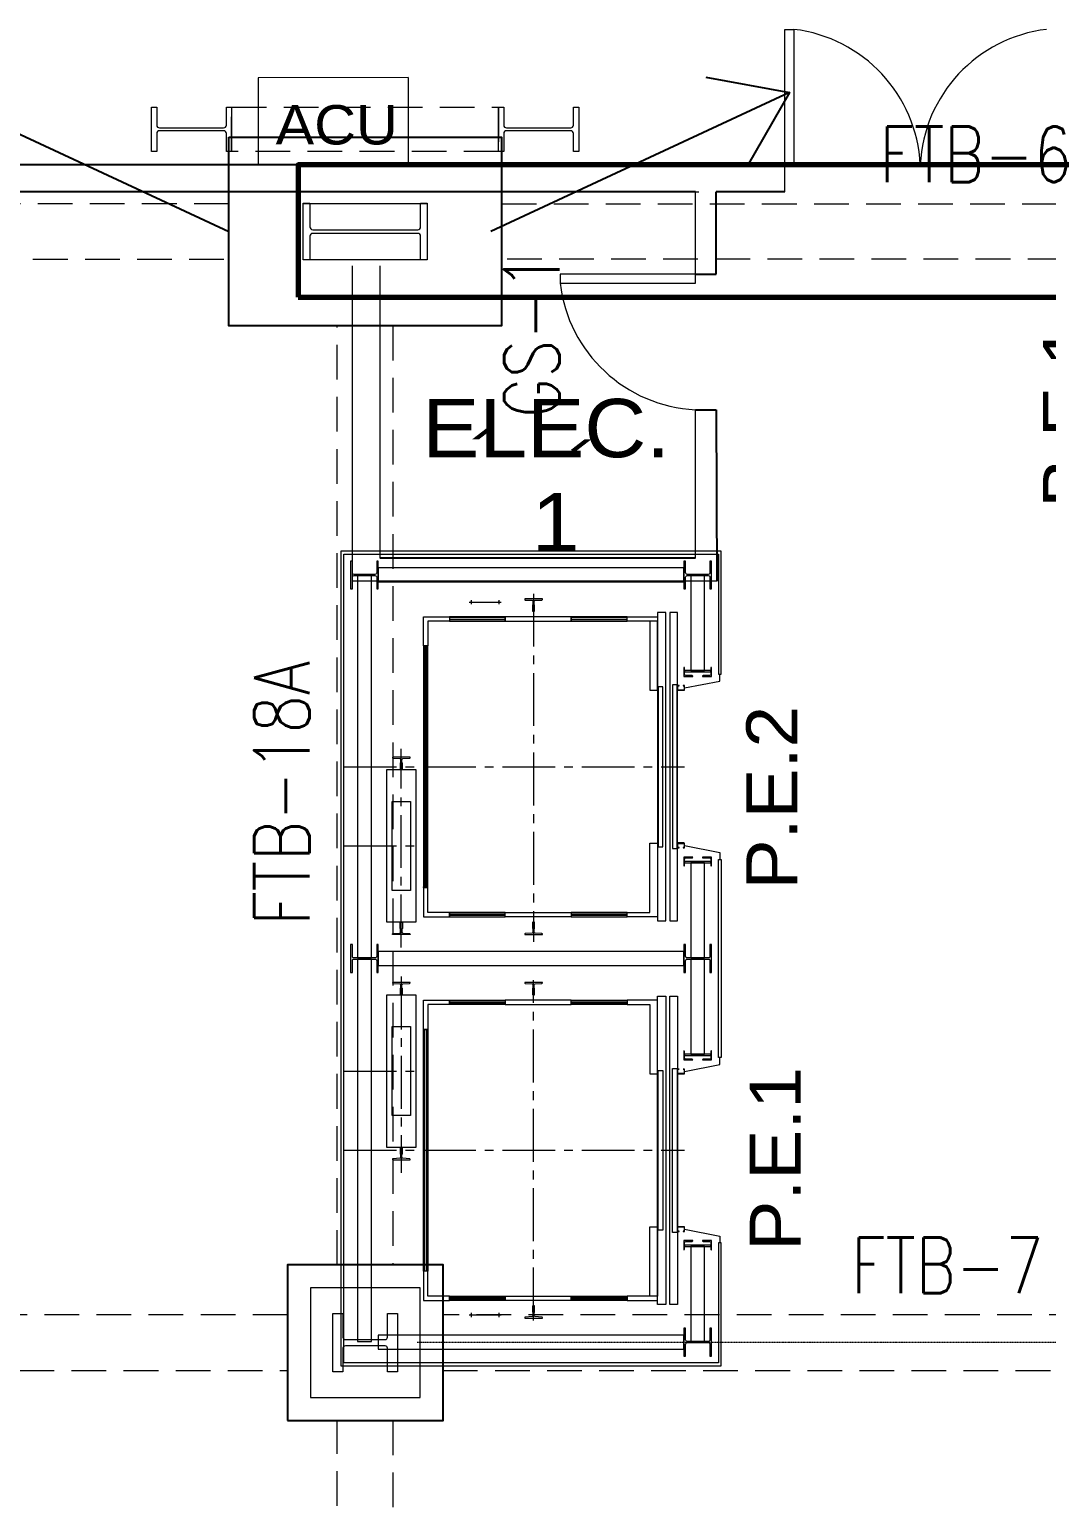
# Model space of a CAD drawing. Header units: millimetres. Extents: x 281969 to 501238, y -16030 to 119854.
# Drawn here: x 355971 to 363297, y 44331 to 54931 of the extents above; entities that cross this region are included whole.
import ezdxf

# ---------------------------------------------------------------- set-up
doc = ezdxf.new("R2010")
doc.units = ezdxf.units.MM
doc.header["$MEASUREMENT"] = 0
for name, pattern in [('ACAD_ISO02W100', [15, 12, -3]), ('CENTER2', [28.575, 19.05, -3.175, 3.175, -3.175]), ('HIDDEN', [0.375, 0.25, -0.125])]:
    doc.linetypes.add(name, pattern=pattern)
doc.layers.get('0').update_dxf_attribs({"lineweight": 9})
for name, color, linetype, lineweight in [('A_ARCHITECTURAL BACKGROUND', 251, 'Continuous', 5), ('BASE PLATE', 5, 'Continuous', 18), ('COLUMN', 7, 'Continuous', 13), ('GIRDER GIRT', 4, 'HIDDEN', 18), ('PEDESTAL CONCRETE', 20, 'Continuous', 25), ('S-ANNO-MARK', 2, 'Continuous', 9), ('S-BRACE', 2, 'Continuous', 15), ('S-COLS', 2, 'Continuous', 20), ('TEXT_GB', 2, 'Continuous', 30), ('TEXT_GG', 3, 'Continuous', 30)]:
    doc.layers.add(name, color=color, linetype=linetype, lineweight=lineweight)
doc.styles.add('ARIALNW', font='ARIALN.TTF')
doc.styles.add('MMTX$0$ESMX$0$X-OPTA1D', font='x-opta1d')
doc.styles.add('SIMPLEX', font='SIMPLEX.shx', dxfattribs={"width": 0.8, "height": 500})
doc.dimstyles.new('DIM 200', dxfattribs={"dimtxt": 0.36, "dimasz": 0.2, "dimexe": 0.1, "dimexo": 0, "dimgap": 0.08, "dimtad": 1, "dimlfac": 2, "dimrnd": 0.005, "dimzin": 1, "dimdsep": 46, "dimtxsty": 'ARIALNW', "dimcen": 0.09, "dimclrd": 6, "dimclre": 6, "dimclrt": 13, "dimadec": 0, "dimazin": 0, "dimtfac": 1, "dimtofl": 0, "dimtmove": 2, "dimatfit": 3, "dimfxl": 1, "dimtolj": 1, "dimtzin": 0, "dimarcsym": 0})

# ---------------------------------------------------------------- blocks, each defined once
blk = doc.blocks.new('G_GIRT')
at = {"layer": 'GIRDER GIRT', "linetype": 'HIDDEN', "ltscale": 1000, "elevation": 0}
for points in [[(25039, 56895), (26961, 56895), (26961, 56577), (25039, 56577)], [(17983, 55800), (25018, 55800), (25018, 56200), (17983, 56200)], [(26984, 56200), (34023, 56200), (34023, 55800), (26984, 55800)], [(25800, 55322), (26200, 55322), (26200, 48559), (25800, 48559)], [(34552, 48200), (26561, 48200), (26561, 47800), (34552, 47800)], [(25800, 47439), (26200, 47439), (26200, 40449), (25800, 40449)]]:
    blk.add_lwpolyline(points, close=True, dxfattribs=at)
at = {"layer": 'GIRDER GIRT', "linetype": 'HIDDEN', "ltscale": 1000}
blk.add_lwpolyline([(17511, 47800), (25441, 47800), (25441, 48200), (17511, 48200)], close=True, dxfattribs=at)
blk = doc.blocks.new('elevf')
at = {"layer": 'A_ARCHITECTURAL BACKGROUND', "linetype": 'CENTER2', "ltscale": 0.01}
for p, q in [((-79971.6435, -1903.4139), (-79971.6435, -1904.641)), ((-79971.3582, -1903.4139), (-79971.3582, -1903.6992)), ((-79970.5474, -1903.4139), (-79970.5474, -1903.6992)), ((-79970.2628, -1903.4139), (-79970.2628, -1904.641)), ((-79971.0176, -1903.6213), (-79971.7248, -1903.6213)), ((-79970.9129, -1903.6213), (-79970.198, -1903.6213)), ((-79972.2562, -1904.0976), (-79971.0307, -1904.0976)), ((-79969.6398, -1904.0976), (-79970.8927, -1904.0976))]:
    blk.add_line(p, q, dxfattribs=at)
at = {"layer": 'A_ARCHITECTURAL BACKGROUND'}
for p, q in [((-79972.2282, -1903.8731), (-79972.2438, -1903.8731)), ((-79972.236, -1903.8708), (-79972.2375, -1903.8715)), ((-79972.2375, -1903.8715), (-79972.2375, -1903.8747)), ((-79972.2375, -1903.8747), (-79972.2344, -1903.8747)), ((-79972.236, -1903.8653), (-79972.236, -1903.9807)), ((-79972.2344, -1903.8715), (-79972.236, -1903.8708)), ((-79972.2336, -1903.8731), (-79972.2344, -1903.8715)), ((-79972.2344, -1903.8747), (-79972.2336, -1903.8731)), ((-79969.6625, -1903.8731), (-79969.6774, -1903.8731)), ((-79969.6703, -1903.8708), (-79969.6719, -1903.8715)), ((-79969.6719, -1903.8715), (-79969.6719, -1903.8747)), ((-79969.6719, -1903.8747), (-79969.6688, -1903.8747)), ((-79969.6703, -1903.8653), (-79969.6703, -1903.9807)), ((-79969.6688, -1903.8715), (-79969.6703, -1903.8708)), ((-79969.668, -1903.8731), (-79969.6688, -1903.8715)), ((-79969.6688, -1903.8747), (-79969.668, -1903.8731)), ((-79972.2282, -1903.9729), (-79972.2438, -1903.9729)), ((-79972.236, -1903.9705), (-79972.2375, -1903.9713)), ((-79972.2375, -1903.9713), (-79972.2375, -1903.9744)), ((-79972.2375, -1903.9744), (-79972.236, -1903.9752)), ((-79972.2344, -1903.9713), (-79972.236, -1903.9705)), ((-79972.236, -1903.9752), (-79972.2344, -1903.9744)), ((-79972.2336, -1903.9729), (-79972.2344, -1903.9713)), ((-79972.2344, -1903.9744), (-79972.2336, -1903.9729)), ((-79969.6625, -1903.9729), (-79969.6774, -1903.9729)), ((-79969.6703, -1903.9705), (-79969.6719, -1903.9713)), ((-79969.6719, -1903.9713), (-79969.6719, -1903.9744)), ((-79969.6719, -1903.9744), (-79969.6703, -1903.9752)), ((-79969.6688, -1903.9713), (-79969.6703, -1903.9705)), ((-79969.6703, -1903.9752), (-79969.6688, -1903.9744)), ((-79969.668, -1903.9729), (-79969.6688, -1903.9713)), ((-79969.6688, -1903.9744), (-79969.668, -1903.9729))]:
    blk.add_line(p, q, dxfattribs=at)
for points in [[(-79971.9771, -1904.7634), (-79972.409, -1904.7634), (-79972.409, -1903.4139), (-79969.4973, -1903.4139), (-79969.4973, -1904.7634), (-79969.9292, -1904.7634), (-79969.9292, -1904.7735), (-79969.4871, -1904.7735), (-79969.4871, -1903.4038), (-79972.4192, -1903.4038), (-79972.4192, -1904.7735), (-79971.9771, -1904.7735)], [(-79970.9442, -1903.4451), (-79970.9029, -1903.4451), (-79970.9029, -1903.4389), (-79971.0034, -1903.4389), (-79971.0034, -1903.4451), (-79970.9613, -1903.4451), (-79970.9582, -1903.4459), (-79970.9559, -1903.4482), (-79970.9551, -1903.4513), (-79970.9551, -1903.5262), (-79970.9559, -1903.5293), (-79970.9582, -1903.5324), (-79970.9613, -1903.5332), (-79971.0034, -1903.5332), (-79971.0034, -1903.5386), (-79970.9029, -1903.5386), (-79970.9029, -1903.5332), (-79970.9442, -1903.5332), (-79970.9481, -1903.5324), (-79970.9504, -1903.5293), (-79970.9512, -1903.5262), (-79970.9512, -1903.4513), (-79970.9504, -1903.4482), (-79970.9481, -1903.4459)], [(-79970.9504, -1903.5293), (-79970.9512, -1903.5262), (-79970.9512, -1903.4513), (-79970.9504, -1903.4482), (-79970.9481, -1903.4459), (-79970.9442, -1903.4451), (-79970.9029, -1903.4451), (-79970.9029, -1903.4389), (-79971.0034, -1903.4389), (-79971.0034, -1903.4451), (-79970.9613, -1903.4451), (-79970.9582, -1903.4459), (-79970.9559, -1903.4482), (-79970.9551, -1903.4513), (-79970.9551, -1903.5262), (-79970.9559, -1903.5293), (-79970.9582, -1903.5324), (-79970.9613, -1903.5332), (-79971.0034, -1903.5332), (-79971.0034, -1903.5386), (-79970.9029, -1903.5386), (-79970.9029, -1903.5332), (-79970.9442, -1903.5332), (-79970.9481, -1903.5324)], [(-79969.5222, -1903.4389), (-79969.622, -1903.4389), (-79969.622, -1903.4451), (-79969.5807, -1903.4451), (-79969.5776, -1903.4459), (-79969.5752, -1903.4482), (-79969.5745, -1903.4513), (-79969.5745, -1903.5262), (-79969.5752, -1903.5293), (-79969.5776, -1903.5324), (-79969.5807, -1903.5332), (-79969.622, -1903.5332), (-79969.622, -1903.5386), (-79969.5222, -1903.5386), (-79969.5222, -1903.5332), (-79969.5635, -1903.5332), (-79969.5667, -1903.5324), (-79969.569, -1903.5293), (-79969.5706, -1903.5262), (-79969.5706, -1903.4513), (-79969.569, -1903.4482), (-79969.5667, -1903.4459), (-79969.5635, -1903.4451), (-79969.5222, -1903.4451)], [(-79970.9551, -1903.4638), (-79972.3319, -1903.4638), (-79972.3319, -1903.5137), (-79970.9551, -1903.5137)], [(-79969.5745, -1903.4638), (-79970.9512, -1903.4638), (-79970.9512, -1903.5137), (-79969.5745, -1903.5137)], [(-79972.3092, -1903.5386), (-79972.3591, -1903.5386), (-79972.3591, -1904.6386), (-79972.3092, -1904.6386)], [(-79970.9278, -1903.5386), (-79970.9777, -1903.5386), (-79970.9777, -1904.6386), (-79970.9278, -1904.6386)], [(-79969.5472, -1903.5386), (-79969.5971, -1903.5386), (-79969.5971, -1904.6386), (-79969.5472, -1904.6386)], [(-79971.6583, -1903.6189), (-79971.6692, -1903.6189), (-79971.6715, -1903.6182), (-79971.6723, -1903.6158), (-79971.6739, -1903.5917), (-79971.6747, -1903.5901), (-79971.6762, -1903.5893), (-79971.6778, -1903.5893), (-79971.6778, -1903.6532), (-79971.6762, -1903.6532), (-79971.6747, -1903.6525), (-79971.6739, -1903.6509), (-79971.6723, -1903.6275), (-79971.6715, -1903.6252), (-79971.6692, -1903.6236), (-79971.6583, -1903.6236), (-79971.656, -1903.6252), (-79971.6341, -1903.6252), (-79971.6333, -1903.6252), (-79971.6333, -1903.6182), (-79971.6341, -1903.6174), (-79971.656, -1903.6174)], [(-79971.6333, -1903.5691), (-79971.0837, -1903.5691), (-79971.0837, -1903.6735), (-79971.6333, -1903.6735)], [(-79971.0393, -1903.5893), (-79971.0409, -1903.5893), (-79971.0424, -1903.5901), (-79971.0432, -1903.5917), (-79971.0448, -1903.6158), (-79971.0455, -1903.6182), (-79971.0479, -1903.6189), (-79971.0588, -1903.6189), (-79971.0611, -1903.6174), (-79971.083, -1903.6174), (-79971.0837, -1903.6182), (-79971.0837, -1903.6252), (-79971.0611, -1903.6252), (-79971.0588, -1903.6236), (-79971.0479, -1903.6236), (-79971.0455, -1903.6252), (-79971.0448, -1903.6275), (-79971.0432, -1903.6509), (-79971.0424, -1903.6525), (-79971.0409, -1903.6532), (-79971.0393, -1903.6532)], [(-79970.867, -1903.5893), (-79970.8654, -1903.5893), (-79970.8639, -1903.5901), (-79970.8631, -1903.5917), (-79970.8623, -1903.6158), (-79970.8608, -1903.6182), (-79970.8584, -1903.6189), (-79970.8475, -1903.6189), (-79970.8452, -1903.6174), (-79970.8234, -1903.6174), (-79970.8226, -1903.6182), (-79970.8226, -1903.6252), (-79970.8234, -1903.6252), (-79970.8452, -1903.6252), (-79970.8475, -1903.6236), (-79970.8584, -1903.6236), (-79970.8608, -1903.6252), (-79970.8623, -1903.6275), (-79970.8631, -1903.6509), (-79970.8639, -1903.6525), (-79970.8654, -1903.6532), (-79970.867, -1903.6532)], [(-79970.8226, -1903.5691), (-79970.273, -1903.5691), (-79970.273, -1903.6735), (-79970.8226, -1903.6735)], [(-79970.2285, -1903.5893), (-79970.2301, -1903.5893), (-79970.2316, -1903.5901), (-79970.2324, -1903.5917), (-79970.2332, -1903.6158), (-79970.2348, -1903.6182), (-79970.2371, -1903.6189), (-79970.248, -1903.6189), (-79970.2504, -1903.6174), (-79970.2722, -1903.6174), (-79970.273, -1903.6182), (-79970.273, -1903.6252), (-79970.2722, -1903.6252), (-79970.2504, -1903.6252), (-79970.248, -1903.6236), (-79970.2371, -1903.6236), (-79970.2348, -1903.6252), (-79970.2332, -1903.6275), (-79970.2324, -1903.6509), (-79970.2316, -1903.6525), (-79970.2301, -1903.6532), (-79970.2285, -1903.6532)], [(-79972.0785, -1903.7016), (-79971.2085, -1903.7016), (-79971.2085, -1903.7164), (-79972.0785, -1903.7164)], [(-79972.0785, -1903.7063), (-79971.2085, -1903.7063), (-79971.2085, -1903.7117), (-79972.0785, -1903.7117)], [(-79971.2116, -1903.7016), (-79971.2085, -1903.7016), (-79971.2085, -1903.7016), (-79971.2116, -1903.7016)], [(-79970.6947, -1903.7016), (-79970.6978, -1903.7016), (-79970.6978, -1903.7016), (-79970.6947, -1903.7016)], [(-79969.8278, -1903.7016), (-79970.6978, -1903.7016), (-79970.6978, -1903.7164), (-79969.8278, -1903.7164)], [(-79969.8278, -1903.7063), (-79970.6978, -1903.7063), (-79970.6978, -1903.7117), (-79969.8278, -1903.7117)], [(-79972.1837, -1903.7944), (-79972.1681, -1903.7944), (-79972.1681, -1903.9955), (-79972.1837, -1903.9955)], [(-79972.1791, -1903.7944), (-79972.1736, -1903.7944), (-79972.1736, -1903.9955), (-79972.1791, -1903.9955)], [(-79971.1188, -1903.7944), (-79971.1032, -1903.7944), (-79971.1032, -1903.9955), (-79971.1188, -1903.9955)], [(-79971.1134, -1903.7944), (-79971.1087, -1903.7944), (-79971.1087, -1903.9955), (-79971.1134, -1903.9955)], [(-79970.7875, -1903.7944), (-79970.8031, -1903.7944), (-79970.8031, -1903.9955), (-79970.7875, -1903.9955)], [(-79970.7929, -1903.7944), (-79970.7976, -1903.7944), (-79970.7976, -1903.9955), (-79970.7929, -1903.9955)], [(-79969.7226, -1903.7944), (-79969.7382, -1903.7944), (-79969.7382, -1903.9955), (-79969.7226, -1903.9955)], [(-79969.7272, -1903.7944), (-79969.7327, -1903.7944), (-79969.7327, -1903.9955), (-79969.7272, -1903.9955)], [(-79972.1837, -1903.9955), (-79972.1681, -1903.9955), (-79972.1681, -1904.2333), (-79972.1837, -1904.2333)], [(-79971.1032, -1903.9955), (-79971.1188, -1903.9955), (-79971.1188, -1904.2333), (-79971.1032, -1904.2333)], [(-79970.8031, -1903.9955), (-79970.7875, -1903.9955), (-79970.7875, -1904.2333), (-79970.8031, -1904.2333)], [(-79969.7226, -1903.9955), (-79969.7382, -1903.9955), (-79969.7382, -1904.2333), (-79969.7226, -1904.2333)], [(-79972.2032, -1904.0945), (-79972.204, -1904.0937), (-79972.2258, -1904.0937), (-79972.2258, -1904.0945), (-79972.2282, -1904.0953), (-79972.2391, -1904.0953), (-79972.2414, -1904.0945), (-79972.2422, -1904.0922), (-79972.2438, -1904.068), (-79972.2445, -1904.0664), (-79972.2477, -1904.0664), (-79972.2477, -1904.1296), (-79972.2461, -1904.1296), (-79972.2445, -1904.1288), (-79972.2438, -1904.128), (-79972.2422, -1904.1039), (-79972.2414, -1904.1015), (-79972.2391, -1904.1), (-79972.2282, -1904.1), (-79972.2258, -1904.1015), (-79972.218, -1904.1015), (-79972.204, -1904.1015), (-79972.2032, -1904.1015)], [(-79971.0393, -1904.0664), (-79971.0409, -1904.0664), (-79971.0424, -1904.0664), (-79971.0432, -1904.068), (-79971.0448, -1904.0922), (-79971.0455, -1904.0945), (-79971.0479, -1904.0953), (-79971.0588, -1904.0953), (-79971.0611, -1904.0937), (-79971.0689, -1904.0937), (-79971.083, -1904.0937), (-79971.0837, -1904.0945), (-79971.0837, -1904.1015), (-79971.083, -1904.1015), (-79971.0611, -1904.1015), (-79971.0588, -1904.1), (-79971.0479, -1904.1), (-79971.0455, -1904.1015), (-79971.0448, -1904.1039), (-79971.0432, -1904.128), (-79971.0424, -1904.1288), (-79971.0409, -1904.1296), (-79971.0393, -1904.1296)], [(-79970.8631, -1904.068), (-79970.8639, -1904.0664), (-79970.867, -1904.0664), (-79970.867, -1904.1296), (-79970.8647, -1904.1296), (-79970.8631, -1904.128), (-79970.8616, -1904.1039), (-79970.8608, -1904.1015), (-79970.8584, -1904.1), (-79970.8467, -1904.1), (-79970.8452, -1904.1015), (-79970.8374, -1904.1015), (-79970.8234, -1904.1015), (-79970.8226, -1904.1015), (-79970.8226, -1904.0945), (-79970.8234, -1904.0937), (-79970.8452, -1904.0937), (-79970.8452, -1904.0945), (-79970.8467, -1904.0953), (-79970.8584, -1904.0953), (-79970.8608, -1904.0945), (-79970.8616, -1904.0922)], [(-79969.6586, -1904.0664), (-79969.6602, -1904.0664), (-79969.6618, -1904.0664), (-79969.6625, -1904.068), (-79969.6633, -1904.0922), (-79969.6649, -1904.0945), (-79969.6672, -1904.0953), (-79969.6781, -1904.0953), (-79969.6805, -1904.0937), (-79969.6875, -1904.0937), (-79969.7023, -1904.0937), (-79969.7031, -1904.0945), (-79969.7031, -1904.1015), (-79969.7023, -1904.1015), (-79969.6805, -1904.1015), (-79969.6781, -1904.1), (-79969.6672, -1904.1), (-79969.6649, -1904.1015), (-79969.6633, -1904.1039), (-79969.6625, -1904.128), (-79969.6618, -1904.1288), (-79969.6602, -1904.1296), (-79969.6586, -1904.1296)], [(-79972.1837, -1904.2333), (-79972.1681, -1904.2333), (-79972.1681, -1904.4344), (-79972.1837, -1904.4344)], [(-79972.1791, -1904.2333), (-79972.1736, -1904.2333), (-79972.1736, -1904.4344), (-79972.1791, -1904.4344)], [(-79971.1188, -1904.2333), (-79971.1032, -1904.2333), (-79971.1032, -1904.4344), (-79971.1188, -1904.4344)], [(-79971.1134, -1904.2333), (-79971.1087, -1904.2333), (-79971.1087, -1904.4344), (-79971.1134, -1904.4344)], [(-79970.7875, -1904.2333), (-79970.8031, -1904.2333), (-79970.8031, -1904.4344), (-79970.7875, -1904.4344)], [(-79970.7929, -1904.2333), (-79970.7976, -1904.2333), (-79970.7976, -1904.4344), (-79970.7929, -1904.4344)], [(-79969.7226, -1904.2333), (-79969.7382, -1904.2333), (-79969.7382, -1904.4344), (-79969.7226, -1904.4344)], [(-79969.7272, -1904.2333), (-79969.7327, -1904.2333), (-79969.7327, -1904.4344), (-79969.7272, -1904.4344)], [(-79972.1681, -1904.4344), (-79972.1837, -1904.4344), (-79972.1837, -1904.5435), (-79972.1681, -1904.5435)], [(-79969.7382, -1904.4344), (-79969.7226, -1904.4344), (-79969.7226, -1904.5435), (-79969.7382, -1904.5435)], [(-79972.1985, -1904.5435), (-79971.0884, -1904.5435), (-79971.0884, -1904.5739), (-79972.1985, -1904.5739)], [(-79972.1681, -1904.5163), (-79971.9187, -1904.5163), (-79971.9187, -1904.5435), (-79972.1681, -1904.5435)], [(-79971.9311, -1904.5459), (-79971.3558, -1904.5459), (-79971.3558, -1904.563), (-79971.9311, -1904.563)], [(-79969.7078, -1904.5435), (-79970.8179, -1904.5435), (-79970.8179, -1904.5739), (-79969.7078, -1904.5739)], [(-79969.9752, -1904.5459), (-79970.5505, -1904.5459), (-79970.5505, -1904.563), (-79969.9752, -1904.563)], [(-79969.7382, -1904.5163), (-79969.9876, -1904.5163), (-79969.9876, -1904.5435), (-79969.7382, -1904.5435)], [(-79971.9389, -1904.5981), (-79971.3488, -1904.5981), (-79971.3488, -1904.6145), (-79971.9389, -1904.6145)], [(-79971.9202, -1904.616), (-79971.9343, -1904.616), (-79971.9358, -1904.6168), (-79971.9358, -1904.6176), (-79971.9358, -1904.6215), (-79971.935, -1904.6215), (-79971.935, -1904.6176), (-79971.9195, -1904.6176), (-79971.9195, -1904.6402), (-79971.935, -1904.6402), (-79971.935, -1904.6363), (-79971.9358, -1904.6363), (-79971.9358, -1904.6394), (-79971.9358, -1904.641), (-79971.9343, -1904.641), (-79971.9202, -1904.641), (-79971.9187, -1904.641), (-79971.9187, -1904.6394), (-79971.9187, -1904.6176), (-79971.9187, -1904.6168)], [(-79971.3511, -1904.6168), (-79971.3527, -1904.616), (-79971.3667, -1904.616), (-79971.3683, -1904.6168), (-79971.3683, -1904.6176), (-79971.3683, -1904.6394), (-79971.3683, -1904.641), (-79971.3667, -1904.641), (-79971.3527, -1904.641), (-79971.3511, -1904.641), (-79971.3511, -1904.6363), (-79971.3519, -1904.6363), (-79971.3519, -1904.6402), (-79971.3675, -1904.6402), (-79971.3675, -1904.6176), (-79971.3519, -1904.6176), (-79971.3519, -1904.6215), (-79971.3511, -1904.6215)], [(-79969.9674, -1904.5981), (-79970.5575, -1904.5981), (-79970.5575, -1904.6145), (-79969.9674, -1904.6145)], [(-79970.5372, -1904.6176), (-79970.5388, -1904.616), (-79970.5536, -1904.616), (-79970.5552, -1904.6176), (-79970.5552, -1904.6215), (-79970.5536, -1904.6215), (-79970.5536, -1904.6176), (-79970.5388, -1904.6176), (-79970.5388, -1904.6402), (-79970.5536, -1904.6402), (-79970.5536, -1904.6363), (-79970.5552, -1904.6363), (-79970.5552, -1904.6394), (-79970.5544, -1904.641), (-79970.5536, -1904.641), (-79970.5388, -1904.641), (-79970.538, -1904.641), (-79970.5372, -1904.6394)], [(-79969.9705, -1904.6168), (-79969.972, -1904.616), (-79969.9861, -1904.616), (-79969.9876, -1904.6168), (-79969.9876, -1904.6176), (-79969.9876, -1904.6394), (-79969.9876, -1904.641), (-79969.9861, -1904.641), (-79969.972, -1904.641), (-79969.9705, -1904.641), (-79969.9705, -1904.6363), (-79969.9713, -1904.6363), (-79969.9713, -1904.6402), (-79969.9869, -1904.6402), (-79969.9869, -1904.6176), (-79969.9713, -1904.6176), (-79969.9713, -1904.6215), (-79969.9705, -1904.6215)], [(-79972.2835, -1904.6386), (-79972.3841, -1904.6386), (-79972.3841, -1904.6449), (-79972.3428, -1904.6449), (-79972.3389, -1904.6457), (-79972.3365, -1904.648), (-79972.3358, -1904.6511), (-79972.3358, -1904.726), (-79972.3365, -1904.7299), (-79972.3389, -1904.7322), (-79972.3428, -1904.733), (-79972.3841, -1904.733), (-79972.3841, -1904.7384), (-79972.2835, -1904.7384), (-79972.2835, -1904.733), (-79972.3256, -1904.733), (-79972.3287, -1904.7322), (-79972.3311, -1904.7299), (-79972.3319, -1904.726), (-79972.3319, -1904.6511), (-79972.3311, -1904.648), (-79972.3287, -1904.6457), (-79972.3256, -1904.6449), (-79972.2835, -1904.6449)], [(-79971.9896, -1904.6636), (-79972.3319, -1904.6636), (-79972.3319, -1904.7135), (-79971.9896, -1904.7135)], [(-79971.9686, -1904.6386), (-79972.0013, -1904.6386), (-79972.0013, -1904.6394), (-79972.0005, -1904.641), (-79971.999, -1904.6418), (-79971.9756, -1904.6418), (-79971.9725, -1904.6433), (-79971.9717, -1904.6457), (-79971.9717, -1904.6691), (-79971.9709, -1904.6706), (-79971.9693, -1904.6714), (-79971.9686, -1904.6714)], [(-79971.9849, -1904.6418), (-79971.9896, -1904.6418), (-79971.9896, -1904.7361), (-79971.9849, -1904.7361)], [(-79971.2856, -1904.6394), (-79971.2856, -1904.6386), (-79971.3184, -1904.6386), (-79971.3184, -1904.6714), (-79971.3176, -1904.6714), (-79971.3161, -1904.6706), (-79971.3153, -1904.6691), (-79971.3153, -1904.6457), (-79971.3145, -1904.6433), (-79971.3114, -1904.6418), (-79971.288, -1904.6418), (-79971.2864, -1904.641)], [(-79971.2973, -1904.6418), (-79971.302, -1904.6418), (-79971.302, -1904.7361), (-79971.2973, -1904.7361)], [(-79970.9551, -1904.6636), (-79971.2973, -1904.6636), (-79971.2973, -1904.7135), (-79970.9551, -1904.7135)], [(-79970.9442, -1904.6449), (-79970.9029, -1904.6449), (-79970.9029, -1904.6386), (-79971.0034, -1904.6386), (-79971.0034, -1904.6449), (-79970.9613, -1904.6449), (-79970.9582, -1904.6457), (-79970.9559, -1904.648), (-79970.9551, -1904.6511), (-79970.9551, -1904.726), (-79970.9559, -1904.7299), (-79970.9582, -1904.7322), (-79970.9613, -1904.733), (-79971.0034, -1904.733), (-79971.0034, -1904.7384), (-79970.9029, -1904.7384), (-79970.9029, -1904.733), (-79970.9442, -1904.733), (-79970.9481, -1904.7322), (-79970.9504, -1904.7299), (-79970.9512, -1904.726), (-79970.9512, -1904.6511), (-79970.9504, -1904.648), (-79970.9481, -1904.6457)], [(-79970.609, -1904.6636), (-79970.9512, -1904.6636), (-79970.9512, -1904.7135), (-79970.609, -1904.7135)], [(-79970.5879, -1904.6386), (-79970.6199, -1904.6386), (-79970.6199, -1904.6394), (-79970.6199, -1904.641), (-79970.6183, -1904.6418), (-79970.5949, -1904.6418), (-79970.5918, -1904.6433), (-79970.5903, -1904.6457), (-79970.5903, -1904.6691), (-79970.5903, -1904.6706), (-79970.5887, -1904.6714), (-79970.5879, -1904.6714)], [(-79970.6043, -1904.6418), (-79970.609, -1904.6418), (-79970.609, -1904.7361), (-79970.6043, -1904.7361)], [(-79969.9307, -1904.6418), (-79969.9073, -1904.6418), (-79969.9058, -1904.641), (-79969.905, -1904.6394), (-79969.905, -1904.6386), (-79969.9377, -1904.6386), (-79969.9377, -1904.6714), (-79969.937, -1904.6714), (-79969.9354, -1904.6706), (-79969.9346, -1904.6691), (-79969.9346, -1904.6457), (-79969.9331, -1904.6433)], [(-79969.9167, -1904.6418), (-79969.9214, -1904.6418), (-79969.9214, -1904.7361), (-79969.9167, -1904.7361)], [(-79969.5745, -1904.6636), (-79969.9167, -1904.6636), (-79969.9167, -1904.7135), (-79969.5745, -1904.7135)], [(-79969.5222, -1904.6386), (-79969.622, -1904.6386), (-79969.622, -1904.6449), (-79969.5807, -1904.6449), (-79969.5776, -1904.6457), (-79969.5752, -1904.648), (-79969.5745, -1904.6511), (-79969.5745, -1904.726), (-79969.5752, -1904.7299), (-79969.5776, -1904.7322), (-79969.5807, -1904.733), (-79969.622, -1904.733), (-79969.622, -1904.7384), (-79969.5222, -1904.7384), (-79969.5222, -1904.733), (-79969.5635, -1904.733), (-79969.5667, -1904.7322), (-79969.569, -1904.7299), (-79969.5706, -1904.726), (-79969.5706, -1904.6511), (-79969.569, -1904.648), (-79969.5667, -1904.6457), (-79969.5635, -1904.6449), (-79969.5222, -1904.6449)], [(-79971.9686, -1904.7065), (-79971.9709, -1904.7065), (-79971.9717, -1904.708), (-79971.9717, -1904.7314), (-79971.9725, -1904.7345), (-79971.9756, -1904.7361), (-79972.0005, -1904.7361), (-79972.0013, -1904.7377), (-79972.0013, -1904.7384), (-79971.9686, -1904.7384)], [(-79971.3145, -1904.7345), (-79971.3153, -1904.7314), (-79971.3153, -1904.708), (-79971.3161, -1904.7065), (-79971.3176, -1904.7065), (-79971.3184, -1904.7065), (-79971.3184, -1904.7384), (-79971.2856, -1904.7384), (-79971.2856, -1904.7377), (-79971.2864, -1904.7361), (-79971.288, -1904.7361), (-79971.3114, -1904.7361)], [(-79970.5879, -1904.7065), (-79970.5903, -1904.7065), (-79970.5903, -1904.7314), (-79970.5918, -1904.7345), (-79970.5949, -1904.7361), (-79970.6199, -1904.7361), (-79970.6199, -1904.7384), (-79970.5879, -1904.7384)], [(-79969.9346, -1904.7314), (-79969.9346, -1904.708), (-79969.9354, -1904.7065), (-79969.937, -1904.7065), (-79969.9377, -1904.7065), (-79969.9377, -1904.7384), (-79969.905, -1904.7384), (-79969.905, -1904.7377), (-79969.9058, -1904.7361), (-79969.9073, -1904.7361), (-79969.9307, -1904.7361), (-79969.9331, -1904.7345)], [(-79971.3098, -1904.7634), (-79970.5965, -1904.7634), (-79970.5965, -1904.7735), (-79971.3098, -1904.7735)]]:
    blk.add_lwpolyline(points, close=True, dxfattribs=at)
at = {"layer": 'A_ARCHITECTURAL BACKGROUND', "linetype": 'ACAD_ISO02W100', "ltscale": 0.3}
for points in [[(-79971.5187, -1903.5885), (-79971.1983, -1903.5885), (-79971.1983, -1903.6548), (-79971.5187, -1903.6548)], [(-79970.708, -1903.5885), (-79970.3876, -1903.5885), (-79970.3876, -1903.6548), (-79970.708, -1903.6548)]]:
    blk.add_lwpolyline(points, close=True, dxfattribs=at)
at = {"layer": 'A_ARCHITECTURAL BACKGROUND'}
for points in [[(-79972.0785, -1903.7164), (-79972.0785, -1903.7016), (-79972.1837, -1903.7016), (-79972.1837, -1903.7944), (-79972.1681, -1903.7944), (-79972.1681, -1903.7164), (-79972.0785, -1903.7164)], [(-79971.2085, -1903.7164), (-79971.2085, -1903.7016), (-79971.1032, -1903.7016), (-79971.1032, -1903.7944), (-79971.1188, -1903.7944), (-79971.1188, -1903.7164), (-79971.2085, -1903.7164)], [(-79970.6978, -1903.7164), (-79970.6978, -1903.7016), (-79970.8031, -1903.7016), (-79970.8031, -1903.7944), (-79970.7875, -1903.7944), (-79970.7875, -1903.7164), (-79970.6978, -1903.7164)], [(-79969.8278, -1903.7164), (-79969.8278, -1903.7016), (-79969.7226, -1903.7016), (-79969.7226, -1903.7944), (-79969.7382, -1903.7944), (-79969.7382, -1903.7164), (-79969.8278, -1903.7164)], [(-79971.1032, -1904.4344), (-79971.1188, -1904.4344), (-79971.1188, -1904.5163), (-79971.3683, -1904.5163), (-79971.3683, -1904.5435), (-79971.1032, -1904.5435), (-79971.1032, -1904.4344)], [(-79970.8031, -1904.4344), (-79970.7875, -1904.4344), (-79970.7875, -1904.5163), (-79970.538, -1904.5163), (-79970.538, -1904.5435), (-79970.8031, -1904.5435), (-79970.8031, -1904.4344)], [(-79972.1985, -1904.5888), (-79971.0884, -1904.5888), (-79971.0884, -1904.616), (-79972.1985, -1904.616), (-79972.1985, -1904.5888)], [(-79969.7078, -1904.5888), (-79970.8179, -1904.5888), (-79970.8179, -1904.616), (-79969.7078, -1904.616), (-79969.7078, -1904.5888)], [(-79971.9273, -1904.641), (-79971.9522, -1904.7688), (-79971.9771, -1904.7688)], [(-79971.3597, -1904.641), (-79971.3348, -1904.7688), (-79971.3098, -1904.7688)], [(-79970.5466, -1904.641), (-79970.5715, -1904.7688), (-79970.5965, -1904.7688)], [(-79969.9791, -1904.641), (-79969.9541, -1904.7688), (-79969.9292, -1904.7688)]]:
    blk.add_lwpolyline(points, dxfattribs=at)
blk = doc.blocks.new('GF_PLAN NEW')
at = {"layer": 'A_ARCHITECTURAL BACKGROUND', "ltscale": 10}
for p, q in [((29024, 56463, 0), (29024, 57438, 0)), ((29024, 57438, 0), (29089, 57438, 0)), ((29089, 57438, 0), (29089, 56463, 0)), ((29089, 56463, 0), (29024, 56463, 0)), ((28380, 55676, 0), (28380, 56268, 0)), ((25907, 55737, 0), (25907, 53465, 0)), ((26107, 55737, 0), (26107, 53634, 0)), ((28380, 55676, 0), (27405, 55676, 0)), ((27405, 55676, 0), (27405, 55611, 0)), ((28380, 55611, 0), (28380, 55676, 0)), ((27405, 55611, 0), (28380, 55611, 0)), ((28380, 53634, 0), (28380, 54700, 0)), ((28534, 53465, 0), (25907, 53465, 0))]:
    blk.add_line(p, q, dxfattribs=at)
at = {"layer": 'A_ARCHITECTURAL BACKGROUND', "ltscale": 0.5}
for p, q in [((26311, 57093, 0), (25230, 57089, 0)), ((25230, 57089, 0), (25230, 56459, 0)), ((26311, 57093, 0), (26311, 56463, 0))]:
    blk.add_line(p, q, dxfattribs=at)
at = {"layer": 'A_ARCHITECTURAL BACKGROUND', "lineweight": -3, "ltscale": 0.05}
for p, q in [((29024, 56463, 0), (7521, 56463, 0)), ((28380, 56268, 0), (8164, 56268, 0)), ((28380, 56268, 0), (26640, 56268, 0)), ((28530, 55676, 0), (28530, 56268, 0)), ((29024, 56268, 0), (28530, 56268, 0)), ((29024, 56268, 0), (28530, 56268, 0)), ((28380, 55676, 0), (28530, 55676, 0)), ((28380, 54700, 0), (28530, 54700, 0)), ((28530, 54700, 0), (28534, 53465, 0)), ((26107, 53634, 0), (28380, 53634, 0))]:
    blk.add_line(p, q, dxfattribs=at)
at = {"layer": 'A_ARCHITECTURAL BACKGROUND', "linetype": 'ByBlock', "ltscale": 0.5}
for p, q in [((17475, 56463, 0), (28986, 56463, 0)), ((26514, 56464, 0), (29024, 56464, 0)), ((29024, 56268, 0), (29024, 56464, 0)), ((28530, 55676, 0), (28380, 55676, 0))]:
    blk.add_line(p, q, dxfattribs=at)
at = {"layer": 'A_ARCHITECTURAL BACKGROUND'}
blk.add_line((28404, 56267, 0), (26525, 56267, 0), dxfattribs=at)
at = {"layer": 'A_ARCHITECTURAL BACKGROUND', "linetype": 'CENTER2', "ltscale": 0.01}
blk.add_line((26375, 47986, 0), (34757, 47986, 0), dxfattribs=at)
at = {"layer": 'A_ARCHITECTURAL BACKGROUND', "lineweight": 70, "ltscale": 0.5, "elevation": 0}
blk.add_lwpolyline([(25519, 55511), (44487, 55511), (44487, 56464), (25519, 56464)], close=True, dxfattribs=at)
at = {"layer": 'A_ARCHITECTURAL BACKGROUND', "linetype": 'ByBlock', "ltscale": 0.5}
for centre, start, end in [((28967, 56412, 0), 2.8572, 83.1929), ((31032, 56412, 0), 96.8071, 177.1428), ((28432, 55733, 0), 186.8071, 267.1428)]:
    blk.add_arc(centre, 1034, start, end, dxfattribs=at)
at = {"layer": 'A_ARCHITECTURAL BACKGROUND', "lineweight": -3, "xscale": 2000.15698356808, "yscale": 2000.15698356808, "zscale": 2000.15698356808, "rotation": 90}
blk.add_blockref('elevf', (-3781280, 160005209, 0), dxfattribs=at)
at = {"layer": 'A_ARCHITECTURAL BACKGROUND', "style": 'MMTX$0$ESMX$0$X-OPTA1D', "width": 1.1}
blk.add_text('ACU', height=283.5, dxfattribs=at).set_placement((25356, 56610, 0))
at = {"layer": 'A_ARCHITECTURAL BACKGROUND', "style": 'MMTX$0$ESMX$0$X-OPTA1D', "text_generation_flag": 6, "width": 1.1}
for s, height, rotation, p in [('B.E.1', 367.5, 270, (31250, 53993, 0)), ('ELEC.', 420, 180, (26412, 54358, 0)), ('1', 420, 180, (27201, 53680, 0)), ('P.E.2', 367.5, 270, (29114, 51246, 0)), ('P.E.1', 367.5, 270, (29139, 48645, 0))]:
    blk.add_text(s, height=height, rotation=rotation, dxfattribs=at).set_placement(p)
blk = doc.blocks.new('GF COLUMN')
at = {"layer": 'COLUMN', "ltscale": 0.05}
blk.add_lwpolyline([(25553, 55996), (25553, 56199), (25601, 56199), (25601, 56029, 0.414214), (25621, 56009), (26378, 56009, 0.414214), (26398, 56029), (26398, 56199), (26446, 56199), (26446, 55793), (26398, 55793), (26398, 55962, 0.414214), (26378, 55982), (25621, 55982, 0.414214), (25601, 55962), (25601, 55793), (25553, 55793), (25553, 55996)], format="xyb", dxfattribs=at)
at = {"layer": 'COLUMN', "ltscale": 0.05, "elevation": 0}
blk.add_lwpolyline([(25767, 47996), (25767, 48206), (25839, 48206), (25839, 48035, 0.414214), (25856, 48018), (26143, 48018, 0.414214), (26159, 48035), (26159, 48206), (26232, 48206), (26232, 47785), (26159, 47785), (26159, 47956, 0.414214), (26143, 47973), (25856, 47973, 0.414214), (25839, 47956), (25839, 47785), (25767, 47785), (25767, 47996)], format="xyb", dxfattribs=at)

msp = doc.modelspace()

# ---------------------------------------------------------------- linework, layer by layer
at = {"layer": 'BASE PLATE', "ltscale": 0.05, "elevation": 0}
for points in [[(357943.6, 53679), (358836.7, 53679), (358836.7, 53273), (357943.6, 53273)], [(357995.1, 45080.4), (358785.1, 45080.4), (358785.1, 45870.4), (357995.1, 45870.4)]]:
    msp.add_lwpolyline(points, close=True, dxfattribs=at)
at = {"layer": 'PEDESTAL CONCRETE', "ltscale": 0.05, "elevation": 0}
for points in [[(357406.4, 54154.5), (359372.5, 54154.5), (359372.5, 52797.5), (357406.4, 52797.5)], [(357830.1, 44915.4), (358950.1, 44915.4), (358950.1, 46035.4), (357830.1, 46035.4)]]:
    msp.add_lwpolyline(points, close=True, dxfattribs=at)
at = {"layer": 'S-ANNO-MARK', "elevation": 0}
msp.add_lwpolyline([(359297.9, 52067, 30, 30, 0), (359184.9, 51980, 0, 0, 0), (359994.5, 51980, 30, 30, 0), (359881.4, 51893, 0, 0, 0)], format="xyseb", dxfattribs=at)
at = {"layer": 'S-COLS', "color": 7, "ltscale": 0.05, "elevation": 0}
for points in [[(356850.2, 54212), (356850.2, 54370.7), (356887.8, 54370.7), (356887.8, 54242.1, 0.4142136), (356907.3, 54222.5), (357370.1, 54222.5, 0.4142136), (357389.7, 54242.1), (357389.7, 54370.7), (357427.3, 54370.7), (357427.3, 54053.2), (357389.7, 54053.2), (357389.7, 54181.9, 0.4142136), (357370.1, 54201.4), (356907.3, 54201.4, 0.4142136), (356887.8, 54181.9), (356887.8, 54053.2), (356850.2, 54053.2), (356850.2, 54212)], [(359350.2, 54212), (359350.2, 54370.7), (359387.8, 54370.7), (359387.8, 54242.1, 0.4142136), (359407.3, 54222.5), (359870.1, 54222.5, 0.4142136), (359889.7, 54242.1), (359889.7, 54370.7), (359927.3, 54370.7), (359927.3, 54053.2), (359889.7, 54053.2), (359889.7, 54181.9, 0.4142136), (359870.1, 54201.4), (359407.3, 54201.4, 0.4142136), (359387.8, 54181.9), (359387.8, 54053.2), (359350.2, 54053.2), (359350.2, 54212)]]:
    msp.add_lwpolyline(points, format="xyb", dxfattribs=at)

# ---------------------------------------------------------------- block references
at = {"color": 252, "xscale": 1.00007848107299, "yscale": 1.000078491987783, "zscale": 1.00007849178404}
msp.add_blockref('GF COLUMN', (332388.7, -2524, 0), dxfattribs=at)
at = {"layer": 'A_ARCHITECTURAL BACKGROUND'}
msp.add_blockref('GF_PLAN NEW', (332388.1, -2507.2, 0), dxfattribs=at)
at = {"layer": 'GIRDER GIRT'}
msp.add_blockref('G_GIRT', (332388.7, -2524, 0), dxfattribs=at)

# ---------------------------------------------------------------- texts
at = {"layer": 'TEXT_GB', "insert": (359589.7, 52730, 0), "char_height": 400, "attachment_point": 5, "rotation": 90, "style": 'SIMPLEX'}
msp.add_mtext('\\A1;\\pxqc;{\\W0.8;GS-1}', dxfattribs=at)
at = {"layer": 'TEXT_GG', "char_height": 400, "attachment_point": 5, "style": 'SIMPLEX'}
for s, insert in [('\\A1;FTB-6', (362787.2, 54031.8, 0)), ('\\A1;FTB-7', (362582.6, 46031.8, 0))]:
    msp.add_mtext(s, dxfattribs=dict(at, insert=insert))
at = {"layer": 'TEXT_GG', "insert": (357789.4, 49431.6, 0), "char_height": 400, "attachment_point": 5, "rotation": 90, "style": 'SIMPLEX'}
msp.add_mtext('\\A1;FTB-18A', dxfattribs=at)

# ---------------------------------------------------------------- leaders
at = {"layer": 'S-BRACE', "ltscale": 0.5}
for points in [[(355256.5, 54478.1, 0), (357407.7, 53476, 0)], [(361445.9, 54478.1, 0), (359294.7, 53476, 0)]]:
    msp.add_leader(points, dimstyle='DIM 200', override={"dimasz": 500, "dimtad": 0, "dimclrd": 2, "dimldrblk": 'Open90', "dimfxl": 0.18}, dxfattribs=at)

doc.saveas('drawing.dxf')
